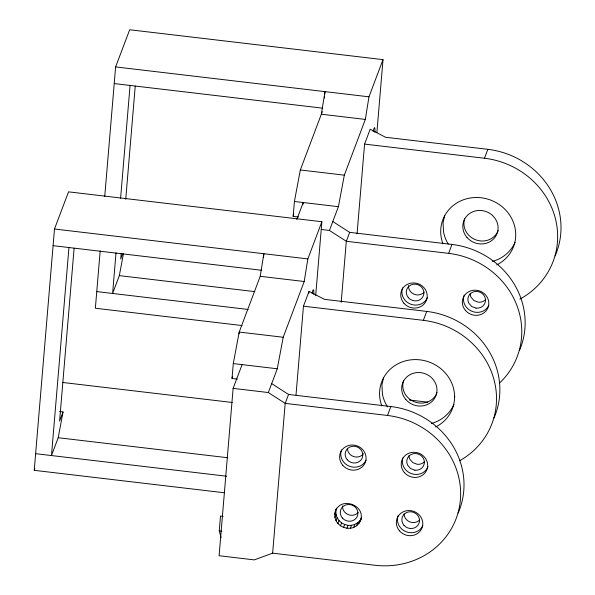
<?xml version="1.0" encoding="UTF-8"?>
<svg xmlns="http://www.w3.org/2000/svg" width="595" height="595" viewBox="0 0 595 595"><rect width="100%" height="100%" fill="white"/><g stroke="black" fill="none" stroke-linecap="round" stroke-linejoin="round"><path stroke-width="0.89" d="M239.108 333.78L239.197 332.062L260.216 276.311L263.853 253.723L263.54 257.419M224.255 492.757L34.235 470.333L54.487 229.016L68.544 191.843L321.88 221.727L315.677 295.693M68.946 247.527L51.475 455.554L58.198 437.727L63.04 411.948L59.522 411.532M74.115 248.182L59.589 421.089L63.04 411.948M100.176 250.912L95.364 308.24L242.031 325.547M104.75 196.365L115.616 66.923L129.673 29.75L383.009 59.634L376.88 132.678M116.018 252.786L112.604 293.461L119.327 275.634L123.5 253.411M120.599 198.232L130.074 85.435M121.187 253.485L120.725 258.996L122.6 254.005M125.738 199.288L135.244 86.089M221.08 537.597L219.258 530.926L220.507 516.029L223.147 516.341M237.316 379.097L232.035 378.472L233.285 363.582L239.197 332.062L283.198 337.253L304.209 281.509L307.846 258.914L321.88 221.727M233.121 388.371L219.101 555.723L254.288 559.895L272.629 553.164L374.932 565.25A80.08 74.799 20.7 0 0 460.404 499.696A80.08 74.799 20.7 0 0 387.486 415.459L285.183 403.373L268.315 392.536L233.121 388.371L242.083 364.616M298.445 217.004L293.164 216.379L294.413 201.489L300.326 169.969L322.304 111.674M272.629 553.164L285.183 403.373L288.553 394.455L390.856 406.541A80.08 74.799 20.7 0 1 458.105 513.128M303.063 204.278L303.212 202.523L296.816 219.496M296.012 394.954L303.45 306.187L309.05 291.342L324.409 299.345L426.719 311.416A80.08 74.799 20.7 0 1 493.976 417.995M324.439 98.101L324.587 96.256M324.744 94.404L324.982 91.63L321.345 114.225L365.337 119.416L368.974 96.821L383.009 59.634M308.894 293.194L309.05 291.342M341.203 302.305L346.312 241.28L349.682 232.362L451.984 244.448A80.08 74.799 20.7 0 1 519.591 350.217M357.06 233.79L364.579 144.094L370.179 129.249L385.538 137.259L487.848 149.323A80.08 74.799 20.7 0 1 555.105 255.902M232.035 378.472L232.377 376.665M293.164 216.379L293.677 213.672M268.315 392.536L277.277 368.774L283.198 337.253M321.322 229.484L329.444 230.451L338.406 206.681L344.327 175.161L365.337 119.416M334.769 514.273L336.614 508.13C327.22 526.627 356.457 537.649 361.574 517.605L358.874 523.429M383.604 377.483L381.923 384.876L382.429 394.18A37.812 35.321 20.7 0 0 387.605 406.943M360.451 520.573C366.319 505.527 341.084 495.955 335.491 511.098M444.733 215.39L443.052 222.783L443.565 232.087A37.812 35.321 20.7 0 0 448.266 244.106M34.235 470.333L34.889 468.6M459.511 460.79A80.08 74.799 20.7 0 0 494.2 380.443A80.08 74.799 20.7 0 0 423.357 320.333L426.719 311.416M499.398 383.165A80.08 74.799 20.7 0 0 516.653 304.796A80.08 74.799 20.7 0 0 448.615 253.366L451.984 244.448M519.829 299.144A80.08 74.799 20.7 0 0 555.447 218.796A80.08 74.799 20.7 0 0 484.486 158.24L487.848 149.323M387.486 415.459L390.856 406.541M334.948 517.561L336.071 514.593L335.892 511.306M336.019 520.729L337.142 517.754L336.071 514.593M337.901 523.563L339.024 520.588L337.142 517.754M340.466 525.868L341.589 522.901L339.024 520.588M343.546 527.49L344.669 524.522L341.589 522.901M346.922 528.315L348.045 525.348C352.545 525.809 357.193 524.061 359.997 520.461M350.373 528.293L351.496 525.326M353.661 527.423L354.784 524.455M356.561 525.764L357.684 522.797M115.616 66.923L368.974 96.821M114.218 83.568L322.661 108.164M364.579 144.094L484.486 158.24M300.326 169.969L344.327 175.161M294.413 201.489L338.406 206.681M448.615 253.366L346.312 241.28L329.444 230.451M54.487 229.016L307.846 258.914M53.089 245.661L261.532 270.256M260.216 276.311L304.209 281.509M119.327 275.634L254.809 291.624M303.45 306.187L423.357 320.333M96.762 291.595L248.085 309.452M233.285 363.582L277.277 368.774M409.338 400.004L427.768 402.175M62.75 382.473L232.206 402.465M58.198 437.727L227.781 457.741M35.633 453.688L226.591 476.223M219.258 530.926L221.898 531.238M414.871 470.206L410.565 468.577L407.605 465.149A8.895 8.308 20.7 0 1 413.205 453.717A8.895 8.308 20.7 0 1 424.354 461.46A8.895 8.308 20.7 0 1 414.871 470.206M344.669 524.522L348.045 525.348M332.806 221.533L349.682 232.362M271.677 383.626L288.553 394.455M454.654 395.868L454.736 397.49M437.065 392.663A17.798 16.623 20.7 0 1 414.96 402.049A17.798 16.623 20.7 0 1 403.507 380.852M381.834 405.916A37.812 35.321 20.7 0 1 402.302 361.872A37.812 35.321 20.7 0 1 450.69 380.852A37.812 35.321 20.7 0 1 435.577 426.994M453.978 404.399A37.812 35.321 20.7 0 1 431.323 423.536M313.781 294.48A13.343 1.22 -83.3 0 0 313.587 289.899L313.282 289.728A13.343 1.22 -83.3 0 0 312.078 293.506M363.493 453.74A8.895 8.308 20.7 0 1 353.631 456.573A8.895 8.308 20.7 0 1 347.391 448.362M358.145 512.548A8.895 8.308 20.7 0 1 348.03 514.549A8.895 8.308 20.7 0 1 342.541 505.884M366.133 460.106A13.343 12.465 20.7 0 1 349.139 466.116A13.343 12.465 20.7 0 1 341.493 449.88M422.852 525.63A13.343 12.465 20.7 0 1 405.857 531.64A13.343 12.465 20.7 0 1 398.211 515.404M419.743 519.822A8.895 8.308 20.7 0 1 409.985 521.971A8.895 8.308 20.7 0 1 404.109 513.887M428.05 466.629A13.343 12.465 20.7 0 1 411.554 473.687A13.343 12.465 20.7 0 1 402.83 457.919M424.622 461.571A8.895 8.308 20.7 0 1 417.117 464.264L412.811 462.635L409.843 459.214A8.895 8.308 20.7 0 1 408.996 455.629M498.194 230.57A17.798 16.623 20.7 0 1 476.089 239.956A17.798 16.623 20.7 0 1 464.636 218.759M442.963 243.824A37.812 35.321 20.7 0 1 463.431 199.779A37.812 35.321 20.7 0 1 511.819 218.759A37.812 35.321 20.7 0 1 496.706 264.909M515.106 242.306A37.812 35.321 20.7 0 1 492.452 261.443M374.909 132.388A13.343 1.22 -83.3 0 0 374.716 127.806L374.419 127.635A13.343 1.22 -83.3 0 0 373.206 131.421M424.161 292.204A8.895 8.308 20.7 0 1 414.038 294.213A8.895 8.308 20.7 0 1 408.549 285.548M427.574 297.269A13.343 12.465 20.7 0 1 410.676 304.179A13.343 12.465 20.7 0 1 402.622 287.787M488.859 305.287A13.343 12.465 20.7 0 1 471.865 311.289A13.343 12.465 20.7 0 1 464.226 295.061M485.751 299.478A8.895 8.308 20.7 0 1 478.246 302.171L473.94 300.542L470.972 297.121A8.895 8.308 20.7 0 1 470.124 293.536M476 308.121L471.694 306.485L468.734 303.056A8.895 8.308 20.7 0 1 474.334 291.624A8.895 8.308 20.7 0 1 485.483 299.367A8.895 8.308 20.7 0 1 476 308.113M405.887 399.587A17.798 16.623 20.7 0 0 435.957 395.601A17.798 16.623 20.7 0 0 416.113 372.678A17.798 16.623 20.7 0 0 405.887 399.587M342.378 518.014A8.895 8.308 20.7 0 0 357.409 516.021A8.895 8.308 20.7 0 0 347.487 504.56A8.895 8.308 20.7 0 0 342.378 518.014M347.257 459.771A8.895 8.308 20.7 0 0 362.288 457.778A8.895 8.308 20.7 0 0 352.366 446.317A8.895 8.308 20.7 0 0 347.257 459.771M403.975 525.296A8.895 8.308 20.7 0 0 419.006 523.303A8.895 8.308 20.7 0 0 409.085 511.834A8.895 8.308 20.7 0 0 403.975 525.296M342.779 465.312A13.343 12.465 20.7 0 0 365.33 462.33A13.343 12.465 20.7 0 0 350.448 445.127A13.343 12.465 20.7 0 0 342.779 465.312M399.49 530.837A13.343 12.465 20.7 0 0 422.041 527.854A13.343 12.465 20.7 0 0 407.166 510.651A13.343 12.465 20.7 0 0 399.49 530.837M404.377 472.579A13.343 12.465 20.7 0 0 426.927 469.596A13.343 12.465 20.7 0 0 412.045 452.393A13.343 12.465 20.7 0 0 404.377 472.579M467.023 237.494A17.798 16.623 20.7 0 0 497.085 233.508A17.798 16.623 20.7 0 0 477.242 210.585A17.798 16.623 20.7 0 0 467.023 237.494M408.386 297.679A8.895 8.308 20.7 0 0 423.417 295.685A8.895 8.308 20.7 0 0 413.495 284.224A8.895 8.308 20.7 0 0 408.386 297.679M403.908 303.219A13.343 12.465 20.7 0 0 426.459 300.237A13.343 12.465 20.7 0 0 411.576 283.034A13.343 12.465 20.7 0 0 403.908 303.219M465.506 310.486A13.343 12.465 20.7 0 0 488.056 307.503A13.343 12.465 20.7 0 0 473.174 290.3A13.343 12.465 20.7 0 0 465.506 310.486"/></g></svg>
